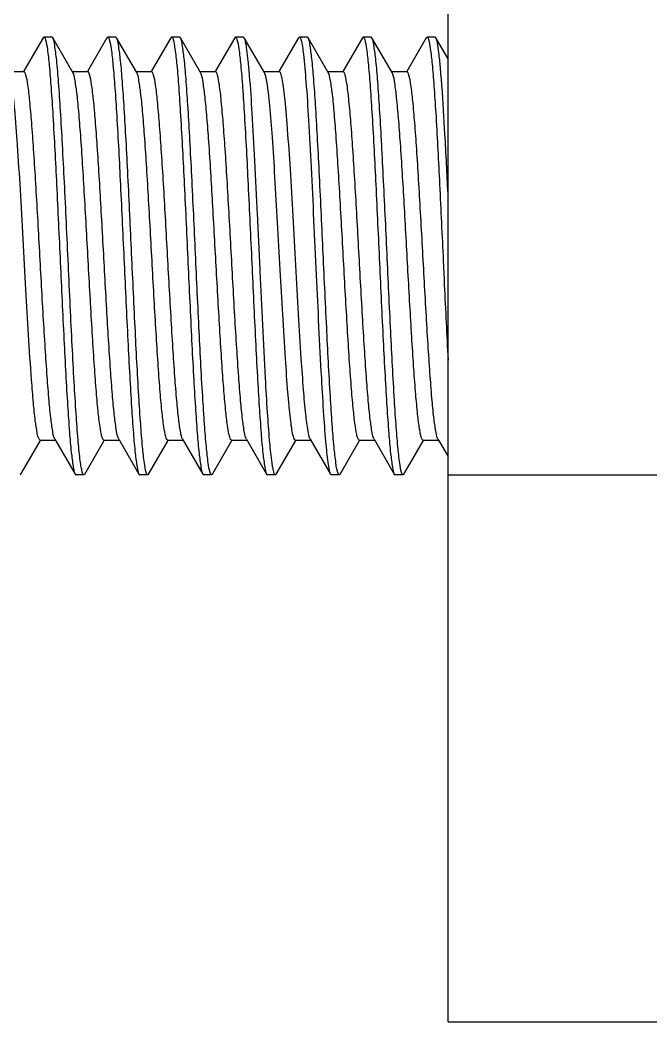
# Model space of a CAD drawing. Extents: x 27938 to 1507990, y 110129 to 923079.
# Drawn here: x 547514.1 to 547714.9, y 376820.7 to 377139.8 of the extents above; entities that cross this region are included whole.
import ezdxf

# ---------------------------------------------------------------- set-up
doc = ezdxf.new("R2010")
doc.units = 0
doc.header["$LTSCALE"] = 1000
doc.header["$MEASUREMENT"] = 0

msp = doc.modelspace()

# ---------------------------------------------------------------- linework, layer by layer
at = {"linetype": 'Continuous'}
for p, q in [((547650.33, 376820.71), (547650.33, 377276.4)), ((547521.42, 377134.12), (547515.19, 377123.37)), ((547521.42, 377134.12), (547521.68, 377134.34)), ((547524.22, 377134.34), (547521.68, 377134.34)), ((547524.22, 377134.34), (547521.68, 377134.34)), ((547521.68, 377134.34), (547521.71, 377134.34)), ((547524.48, 377134.12), (547524.22, 377134.34)), ((547530.9, 377123.04), (547524.48, 377134.12)), ((547541.74, 377134.12), (547535.52, 377123.37)), ((547541.74, 377134.12), (547542, 377134.34)), ((547544.54, 377134.34), (547542, 377134.34)), ((547544.54, 377134.34), (547542, 377134.34)), ((547542, 377134.34), (547542.04, 377134.34)), ((547544.8, 377134.12), (547544.54, 377134.34)), ((547551.22, 377123.04), (547544.8, 377134.12)), ((547562.07, 377134.12), (547555.84, 377123.37)), ((547562.07, 377134.12), (547562.33, 377134.34)), ((547564.87, 377134.34), (547562.33, 377134.34)), ((547564.87, 377134.34), (547562.33, 377134.34)), ((547562.33, 377134.34), (547562.37, 377134.34)), ((547565.13, 377134.12), (547564.87, 377134.34)), ((547571.55, 377123.04), (547565.13, 377134.12)), ((547582.4, 377134.12), (547576.17, 377123.37)), ((547582.4, 377134.12), (547582.66, 377134.34)), ((547585.2, 377134.34), (547582.66, 377134.34)), ((547585.2, 377134.34), (547582.66, 377134.34)), ((547582.66, 377134.34), (547582.7, 377134.34)), ((547585.46, 377134.12), (547585.2, 377134.34)), ((547591.88, 377123.04), (547585.46, 377134.12)), ((547602.73, 377134.12), (547596.5, 377123.37)), ((547602.73, 377134.12), (547602.99, 377134.34)), ((547605.53, 377134.34), (547602.99, 377134.34)), ((547605.53, 377134.34), (547602.99, 377134.34)), ((547602.99, 377134.34), (547603.03, 377134.34)), ((547605.79, 377134.12), (547605.53, 377134.34)), ((547612.21, 377123.04), (547605.79, 377134.12)), ((547623.06, 377134.12), (547616.83, 377123.37)), ((547623.06, 377134.12), (547623.32, 377134.34)), ((547625.86, 377134.34), (547623.32, 377134.34)), ((547625.86, 377134.34), (547623.32, 377134.34)), ((547623.32, 377134.34), (547623.35, 377134.34)), ((547626.12, 377134.12), (547625.86, 377134.34)), ((547632.54, 377123.04), (547626.12, 377134.12)), ((547643.38, 377134.12), (547637.16, 377123.37)), ((547643.38, 377134.12), (547643.64, 377134.34)), ((547646.18, 377134.34), (547643.64, 377134.34)), ((547646.18, 377134.34), (547643.64, 377134.34)), ((547643.64, 377134.34), (547643.68, 377134.34)), ((547646.44, 377134.12), (547646.18, 377134.34)), ((547650.33, 377127.42), (547646.44, 377134.12)), ((547515.3, 377123.31), (547510.41, 377123.31)), ((547535.63, 377123.31), (547530.74, 377123.31)), ((547555.96, 377123.31), (547551.07, 377123.31)), ((547576.29, 377123.31), (547571.4, 377123.31)), ((547571.75, 377122.6), (547571.55, 377123.04)), ((547596.62, 377123.31), (547591.73, 377123.31)), ((547616.94, 377123.31), (547612.05, 377123.31)), ((547637.27, 377123.31), (547632.38, 377123.31)), ((547648.73, 377064.57), (547648.76, 377063.84)), ((547514.31, 376995.18), (547520.54, 377005.92)), ((547520.42, 377005.99), (547520.12, 377006.25)), ((547520.42, 377005.99), (547525.31, 377005.99)), ((547525.16, 377006.25), (547531.58, 376995.18)), ((547534.64, 376995.18), (547540.87, 377005.92)), ((547540.75, 377005.99), (547545.64, 377005.99)), ((547545.49, 377006.25), (547551.91, 376995.18)), ((547554.97, 376995.18), (547561.19, 377005.92)), ((547561.08, 377005.99), (547565.97, 377005.99)), ((547565.82, 377006.25), (547572.24, 376995.18)), ((547575.3, 376995.18), (547581.52, 377005.92)), ((547581.41, 377005.99), (547586.3, 377005.99)), ((547586.14, 377006.25), (547592.56, 376995.18)), ((547595.62, 376995.18), (547601.85, 377005.92)), ((547601.74, 377005.99), (547606.63, 377005.99)), ((547606.47, 377006.25), (547612.89, 376995.18)), ((547615.95, 376995.18), (547622.18, 377005.92)), ((547622.06, 377005.99), (547626.95, 377005.99)), ((547626.8, 377006.25), (547633.22, 376995.18)), ((547636.28, 376995.18), (547642.51, 377005.92)), ((547642.39, 377005.99), (547647.28, 377005.99)), ((547647.13, 377006.25), (547647.28, 377005.99)), ((547647.28, 377005.99), (547650.33, 377000.73)), ((547514.31, 376995.18), (547514.05, 376994.95)), ((547531.53, 376995.26), (547531.58, 376995.18)), ((547531.58, 376995.18), (547531.69, 376995.03)), ((547534.38, 376994.95), (547531.84, 376994.95)), ((547534.64, 376995.18), (547534.38, 376994.95)), ((547551.91, 376995.18), (547552.17, 376994.95)), ((547554.71, 376994.95), (547552.17, 376994.95)), ((547554.71, 376994.95), (547552.17, 376994.95)), ((547554.71, 376994.95), (547554.67, 376994.96)), ((547554.97, 376995.18), (547554.71, 376994.95)), ((547572.24, 376995.18), (547572.5, 376994.95)), ((547575.04, 376994.95), (547572.5, 376994.95)), ((547575.04, 376994.95), (547572.5, 376994.95)), ((547575.04, 376994.95), (547575, 376994.96)), ((547575.3, 376995.18), (547575.04, 376994.95)), ((547592.56, 376995.18), (547592.82, 376994.95)), ((547595.36, 376994.95), (547592.82, 376994.95)), ((547595.36, 376994.95), (547592.82, 376994.95)), ((547595.62, 376995.18), (547595.36, 376994.95)), ((547612.89, 376995.18), (547613.15, 376994.95)), ((547615.69, 376994.95), (547613.15, 376994.95)), ((547615.69, 376994.95), (547613.15, 376994.95)), ((547615.69, 376994.95), (547615.65, 376994.96)), ((547615.95, 376995.18), (547615.69, 376994.95)), ((547633.22, 376995.18), (547633.48, 376994.95)), ((547636.02, 376994.95), (547633.48, 376994.95)), ((547636.02, 376994.95), (547633.48, 376994.95)), ((547636.02, 376994.95), (547635.98, 376994.96)), ((547636.28, 376995.18), (547636.02, 376994.95)), ((547650.33, 376994.95), (547720.02, 376994.95)), ((547650.33, 376820.71), (547720.02, 376820.71))]:
    msp.add_line(p, q, dxfattribs=at)
for points, knots in [([(547521.71, 377134.34), (547521.76, 377134.33), (547522.02, 377134.12), (547522.09, 377133.78), (547522.17, 377133.52)], [0, 0, 0, 0, 0.142412, 1, 1, 1, 1]), ([(547522.17, 377133.52), (547522.47, 377132.54), (547522.87, 377129.78), (547523.44, 377124.65), (547523.99, 377117.55), (547524.8, 377104.92), (547525.75, 377086.4), (547526.85, 377062.68), (547527.78, 377042.53), (547528.58, 377027.33), (547529.14, 377017.51), (547529.72, 377009.24), (547530.24, 377002.74), (547530.84, 376998.31), (547531.18, 376995.98), (547531.53, 376995.26)], [0, 0, 0, 0, 0.022323, 0.059966, 0.111809, 0.176196, 0.333935, 0.512859, 0.689876, 0.770433, 0.84213, 0.902644, 0.950025, 0.982776, 1, 1, 1, 1]), ([(547534.38, 376994.95), (547534.23, 376994.95), (547533.94, 376995.49), (547533.71, 376996.38), (547533.4, 376998.01), (547532.96, 377001.28), (547532.44, 377006.83), (547531.85, 377014.99), (547531.24, 377024.97), (547530.64, 377036.4), (547530.03, 377048.85), (547529.43, 377061.89), (547528.82, 377075.02), (547528.21, 377087.77), (547527.6, 377099.68), (547527.01, 377110.32), (547526.39, 377119.27), (547525.86, 377126.28), (547525.2, 377130.95), (547524.88, 377133.42), (547524.48, 377134.12)], [0, 0, 0, 0, 0.003179, 0.010349, 0.021865, 0.037693, 0.081777, 0.141086, 0.21349, 0.29637, 0.38671, 0.481216, 0.576446, 0.66894, 0.755331, 0.832471, 0.897559, 0.948248, 0.982744, 1, 1, 1, 1]), ([(547542.04, 377134.34), (547542.08, 377134.33), (547542.33, 377134.14), (547542.4, 377133.83), (547542.48, 377133.6)], [0, 0, 0, 0, 0.146004, 1, 1, 1, 1]), ([(547542.48, 377133.6), (547542.78, 377132.63), (547543.18, 377129.9), (547543.75, 377124.79), (547544.3, 377117.68), (547545.13, 377104.97), (547546.08, 377086.33), (547547.19, 377062.45), (547548.13, 377042.16), (547548.93, 377026.9), (547549.5, 377017.07), (547550.08, 377008.83), (547550.6, 377002.39), (547551.21, 376998.09), (547551.53, 376995.82), (547551.91, 376995.18)], [0, 0, 0, 0, 0.021904, 0.059356, 0.111234, 0.175859, 0.334521, 0.514585, 0.692487, 0.773246, 0.844913, 0.905138, 0.951952, 0.983857, 1, 1, 1, 1]), ([(547554.24, 376995.7), (547553.93, 376996.66), (547553.53, 376999.39), (547552.96, 377004.5), (547552.41, 377011.61), (547551.58, 377024.31), (547550.63, 377042.96), (547549.52, 377066.84), (547548.58, 377087.13), (547547.78, 377102.4), (547547.22, 377112.23), (547546.63, 377120.47), (547546.12, 377126.9), (547545.5, 377131.2), (547545.18, 377133.47), (547544.8, 377134.12)], [0, 0, 0, 0, 0.021888, 0.059328, 0.111196, 0.175814, 0.334474, 0.514547, 0.692462, 0.773228, 0.844902, 0.905131, 0.951948, 0.983856, 1, 1, 1, 1]), ([(547562.37, 377134.34), (547562.41, 377134.33), (547562.65, 377134.15), (547562.73, 377133.85), (547562.8, 377133.61)], [0, 0, 0, 0, 0.146788, 1, 1, 1, 1]), ([(547562.8, 377133.61), (547563.11, 377132.65), (547563.51, 377129.93), (547564.08, 377124.83), (547564.63, 377117.73), (547565.45, 377105.03), (547566.41, 377086.38), (547567.51, 377062.49), (547568.46, 377042.2), (547569.25, 377026.92), (547569.82, 377017.08), (547570.41, 377008.84), (547570.92, 377002.4), (547571.54, 376998.1), (547571.86, 376995.82), (547572.24, 376995.18)], [0, 0, 0, 0, 0.021788, 0.059148, 0.110955, 0.175533, 0.334174, 0.514296, 0.692285, 0.773094, 0.844811, 0.905077, 0.951921, 0.983848, 1, 1, 1, 1]), ([(547574.56, 376995.69), (547574.26, 376996.66), (547573.86, 376999.39), (547573.29, 377004.5), (547572.74, 377011.6), (547571.91, 377024.31), (547570.96, 377042.95), (547569.85, 377066.84), (547568.91, 377087.13), (547568.11, 377102.39), (547567.54, 377112.22), (547566.96, 377120.46), (547566.44, 377126.9), (547565.83, 377131.2), (547565.51, 377133.47), (547565.13, 377134.12)], [0, 0, 0, 0, 0.021877, 0.059311, 0.111175, 0.175792, 0.334445, 0.514524, 0.692444, 0.773209, 0.844887, 0.905122, 0.951945, 0.983855, 1, 1, 1, 1]), ([(547582.7, 377134.34), (547582.74, 377134.33), (547582.98, 377134.15), (547583.05, 377133.84), (547583.13, 377133.61)], [0, 0, 0, 0, 0.146706, 1, 1, 1, 1]), ([(547583.13, 377133.61), (547583.44, 377132.65), (547583.84, 377129.92), (547584.41, 377124.83), (547584.96, 377117.73), (547585.78, 377105.02), (547586.73, 377086.38), (547587.84, 377062.49), (547588.78, 377042.19), (547589.58, 377026.92), (547590.15, 377017.08), (547590.74, 377008.84), (547591.25, 377002.4), (547591.87, 376998.1), (547592.19, 376995.82), (547592.56, 376995.18)], [0, 0, 0, 0, 0.0218, 0.059172, 0.110989, 0.175574, 0.334211, 0.514328, 0.692305, 0.773106, 0.844818, 0.905082, 0.951925, 0.983849, 1, 1, 1, 1]), ([(547592.2, 377025.75), (547591.57, 377037.05), (547590.76, 377054.38), (547589.69, 377077.44), (547588.88, 377094.24), (547588.07, 377109.04), (547587.38, 377119.66), (547586.77, 377126.41), (547586.38, 377129.99), (547585.97, 377132.43), (547585.69, 377133.72), (547585.46, 377134.12)], [0, 0, 0, 0, 0.31261, 0.479025, 0.637331, 0.776893, 0.888349, 0.931124, 0.964281, 0.987309, 1, 1, 1, 1]), ([(547603.03, 377134.34), (547603.07, 377134.33), (547603.31, 377134.15), (547603.38, 377133.84), (547603.46, 377133.61)], [0, 0, 0, 0, 0.14666, 1, 1, 1, 1]), ([(547603.46, 377133.61), (547603.94, 377132.1), (547604.42, 377127.56), (547605.24, 377119), (547605.97, 377106.96), (547606.77, 377092.27), (547607.55, 377075.82), (547608.59, 377053.45), (547609.37, 377036.68), (547609.99, 377025.75)], [0, 0, 0, 0, 0.04411, 0.125541, 0.239358, 0.37843, 0.533993, 0.696234, 1, 1, 1, 1]), ([(547615.22, 376995.68), (547614.92, 376996.64), (547614.52, 376999.36), (547613.95, 377004.46), (547613.4, 377011.56), (547612.57, 377024.25), (547611.62, 377042.9), (547610.51, 377066.8), (547609.57, 377087.09), (547608.77, 377102.37), (547608.2, 377112.21), (547607.62, 377120.45), (547607.1, 377126.9), (547606.48, 377131.2), (547606.16, 377133.47), (547605.79, 377134.12)], [0, 0, 0, 0, 0.02177, 0.059115, 0.110912, 0.175482, 0.334119, 0.514249, 0.692251, 0.773068, 0.844793, 0.905066, 0.951916, 0.983846, 1, 1, 1, 1]), ([(547623.35, 377134.34), (547623.4, 377134.33), (547623.64, 377134.14), (547623.71, 377133.84), (547623.79, 377133.6)], [0, 0, 0, 0, 0.146034, 1, 1, 1, 1]), ([(547623.79, 377133.6), (547624.1, 377132.63), (547624.5, 377129.9), (547625.07, 377124.79), (547625.62, 377117.68), (547626.44, 377104.98), (547627.39, 377086.33), (547628.5, 377062.45), (547629.44, 377042.16), (547630.24, 377026.9), (547630.81, 377017.07), (547631.39, 377008.83), (547631.91, 377002.39), (547632.52, 376998.09), (547632.85, 376995.82), (547633.22, 376995.18)], [0, 0, 0, 0, 0.021899, 0.059349, 0.111223, 0.175847, 0.334508, 0.514576, 0.692482, 0.773242, 0.844912, 0.905137, 0.951951, 0.983857, 1, 1, 1, 1]), ([(547635.55, 376995.7), (547635.24, 376996.66), (547634.84, 376999.4), (547634.27, 377004.51), (547633.72, 377011.62), (547632.9, 377024.32), (547631.94, 377042.97), (547630.84, 377066.85), (547629.89, 377087.13), (547629.1, 377102.4), (547628.53, 377112.23), (547627.94, 377120.47), (547627.43, 377126.9), (547626.81, 377131.2), (547626.49, 377133.47), (547626.12, 377134.12)], [0, 0, 0, 0, 0.02191, 0.059368, 0.111249, 0.175876, 0.33454, 0.514602, 0.692499, 0.773255, 0.84492, 0.905142, 0.951954, 0.983858, 1, 1, 1, 1]), ([(547643.68, 377134.34), (547643.72, 377134.33), (547643.96, 377134.15), (547644.04, 377133.85), (547644.11, 377133.62)], [0, 0, 0, 0, 0.147008, 1, 1, 1, 1]), ([(547644.11, 377133.62), (547644.41, 377132.69), (547644.8, 377130.05), (547645.36, 377125.13), (547645.9, 377118.28), (547646.71, 377106), (547647.64, 377087.91), (547648.35, 377072.69), (547648.73, 377064.57)], [0, 0, 0, 0, 0.042374, 0.114709, 0.214932, 0.339935, 0.647912, 1, 1, 1, 1]), ([(547650.33, 377084.57), (547650.02, 377090.86), (547649.45, 377102.27), (547648.65, 377115.68), (547647.95, 377124.31), (547647.51, 377128.9), (547647.03, 377131.99), (547646.73, 377133.63), (547646.44, 377134.12)], [0, 0, 0, 0, 0.379459, 0.689334, 0.809279, 0.902185, 0.96608, 1, 1, 1, 1]), ([(547520.12, 377006.25), (547519.77, 377006.85), (547519.4, 377008.9), (547518.8, 377012.74), (547518.26, 377018.41), (547517.14, 377032.28), (547516.17, 377049.69), (547515.05, 377069.9), (547514.2, 377085.25), (547513.34, 377099.04), (547512.6, 377109.06), (547511.96, 377115.51), (547511.54, 377118.97), (547511.11, 377121.36), (547510.8, 377122.64), (547510.57, 377123.04)], [0, 0, 0, 0, 0.017852, 0.051664, 0.100534, 0.162875, 0.407985, 0.545976, 0.68048, 0.801297, 0.899285, 0.937334, 0.967097, 0.988058, 1, 1, 1, 1]), ([(547525.16, 377006.25), (547524.79, 377006.88), (547524.42, 377009.04), (547523.8, 377013.09), (547523.25, 377019.08), (547522.65, 377026.67), (547522.05, 377035.65), (547521.22, 377049.38), (547520.44, 377063.77), (547519.63, 377078.3), (547519.03, 377088.71), (547518.42, 377098.26), (547517.83, 377106.58), (547517.23, 377113.42), (547516.68, 377118.43), (547516.14, 377121.54), (547515.74, 377122.89), (547515.44, 377123.31), (547515.3, 377123.31)], [0, 0, 0, 0, 0.018628, 0.054185, 0.105638, 0.171201, 0.248536, 0.334866, 0.521871, 0.615806, 0.705504, 0.787737, 0.859546, 0.918359, 0.962097, 0.989304, 0.996544, 1, 1, 1, 1]), ([(547540.75, 377005.99), (547540.62, 377005.99), (547540.32, 377006.4), (547539.92, 377007.75), (547539.38, 377010.86), (547538.82, 377015.87), (547538.23, 377022.7), (547537.63, 377031.03), (547537.03, 377040.57), (547536.43, 377050.98), (547535.62, 377065.5), (547534.84, 377079.89), (547534.01, 377093.62), (547533.41, 377102.6), (547532.81, 377110.2), (547532.25, 377116.19), (547531.63, 377120.25), (547531.26, 377122.41), (547530.9, 377123.04)], [0, 0, 0, 0, 0.003455, 0.010692, 0.037889, 0.081612, 0.140406, 0.212191, 0.294399, 0.384075, 0.477989, 0.664972, 0.751304, 0.82865, 0.894235, 0.945722, 0.98132, 1, 1, 1, 1]), ([(547545.28, 377006.74), (547544.97, 377007.62), (547544.56, 377010.1), (547543.98, 377014.69), (547543.41, 377021.02), (547542.57, 377032.22), (547541.6, 377048.5), (547540.66, 377065.72), (547539.87, 377079.91), (547539.28, 377090.01), (547538.69, 377099.24), (547538.1, 377107.26), (547537.52, 377113.83), (547536.98, 377118.64), (547536.45, 377121.62), (547536.05, 377122.91), (547535.76, 377123.31), (547535.63, 377123.31)], [0, 0, 0, 0, 0.023905, 0.063882, 0.118695, 0.186499, 0.351414, 0.536115, 0.627999, 0.715327, 0.79509, 0.864539, 0.921297, 0.963445, 0.989649, 0.996636, 1, 1, 1, 1]), ([(547561.08, 377005.99), (547560.94, 377005.99), (547560.65, 377006.4), (547560.25, 377007.75), (547559.71, 377010.86), (547559.15, 377015.87), (547558.55, 377022.7), (547557.96, 377031.03), (547557.36, 377040.57), (547556.75, 377050.98), (547555.95, 377065.5), (547555.16, 377079.89), (547554.34, 377093.62), (547553.74, 377102.6), (547553.13, 377110.2), (547552.58, 377116.19), (547551.96, 377120.25), (547551.59, 377122.41), (547551.22, 377123.04)], [0, 0, 0, 0, 0.003456, 0.010693, 0.037891, 0.081614, 0.140408, 0.212193, 0.2944, 0.384075, 0.47799, 0.664974, 0.751306, 0.828653, 0.894237, 0.945723, 0.981321, 1, 1, 1, 1]), ([(547565.82, 377006.25), (547565.45, 377006.89), (547565.08, 377009.04), (547564.46, 377013.11), (547563.91, 377019.09), (547563.3, 377026.69), (547562.7, 377035.67), (547561.88, 377049.4), (547561.09, 377063.79), (547560.29, 377078.31), (547559.68, 377088.72), (547559.08, 377098.27), (547558.49, 377106.59), (547557.89, 377113.42), (547557.33, 377118.44), (547556.79, 377121.55), (547556.39, 377122.89), (547556.1, 377123.31), (547555.96, 377123.31)], [0, 0, 0, 0, 0.018679, 0.054277, 0.105763, 0.171347, 0.248694, 0.335027, 0.52201, 0.615925, 0.7056, 0.787807, 0.859592, 0.918386, 0.962109, 0.989307, 0.996544, 1, 1, 1, 1]), ([(547586.14, 377006.25), (547585.78, 377006.89), (547585.41, 377009.04), (547584.79, 377013.11), (547584.23, 377019.09), (547583.63, 377026.69), (547583.03, 377035.67), (547582.2, 377049.4), (547581.42, 377063.79), (547580.61, 377078.31), (547580.01, 377088.72), (547579.41, 377098.27), (547578.81, 377106.59), (547578.22, 377113.42), (547577.66, 377118.44), (547577.12, 377121.55), (547576.72, 377122.89), (547576.42, 377123.31), (547576.29, 377123.31)], [0, 0, 0, 0, 0.01868, 0.054279, 0.105765, 0.17135, 0.248696, 0.335029, 0.522011, 0.615925, 0.705601, 0.787809, 0.859595, 0.918388, 0.962111, 0.989308, 0.996545, 1, 1, 1, 1]), ([(547598.57, 377031.91), (547597.94, 377041.35), (547597.14, 377055.83), (547596.08, 377075.1), (547595.27, 377089.17), (547594.47, 377101.61), (547593.78, 377110.58), (547593.18, 377116.31), (547592.79, 377119.39), (547592.39, 377121.53), (547592.09, 377122.67), (547591.88, 377123.04)], [0, 0, 0, 0, 0.310342, 0.475677, 0.633257, 0.772654, 0.88467, 0.928035, 0.961992, 0.986043, 1, 1, 1, 1]), ([(547603.61, 377031.91), (547603.3, 377036.64), (547602.7, 377046.54), (547601.86, 377061.71), (547601.02, 377077.08), (547600.18, 377091.56), (547599.45, 377102.57), (547598.84, 377110.13), (547598.41, 377114.65), (547598, 377118.2), (547597.57, 377120.92), (547597.23, 377122.36), (547596.85, 377123.31), (547596.62, 377123.31)], [0, 0, 0, 0, 0.154792, 0.324211, 0.496022, 0.657766, 0.797744, 0.856333, 0.905865, 0.945463, 0.974462, 0.992476, 1, 1, 1, 1]), ([(547622.06, 377005.99), (547621.93, 377005.99), (547621.63, 377006.4), (547621.23, 377007.75), (547620.69, 377010.86), (547620.14, 377015.87), (547619.54, 377022.7), (547618.94, 377031.03), (547618.34, 377040.57), (547617.74, 377050.98), (547616.93, 377065.5), (547616.15, 377079.89), (547615.32, 377093.62), (547614.72, 377102.6), (547614.12, 377110.2), (547613.57, 377116.19), (547612.94, 377120.25), (547612.58, 377122.41), (547612.21, 377123.04)], [0, 0, 0, 0, 0.003456, 0.010693, 0.037891, 0.081614, 0.140408, 0.212193, 0.2944, 0.384075, 0.47799, 0.664973, 0.751306, 0.828653, 0.894237, 0.945723, 0.981321, 1, 1, 1, 1]), ([(547626.8, 377006.25), (547626.43, 377006.89), (547626.06, 377009.04), (547625.44, 377013.11), (547624.89, 377019.09), (547624.28, 377026.69), (547623.69, 377035.67), (547622.86, 377049.4), (547622.08, 377063.79), (547621.27, 377078.31), (547620.67, 377088.72), (547620.06, 377098.27), (547619.47, 377106.59), (547618.87, 377113.42), (547618.32, 377118.44), (547617.78, 377121.55), (547617.38, 377122.89), (547617.08, 377123.31), (547616.94, 377123.31)], [0, 0, 0, 0, 0.018679, 0.054277, 0.105763, 0.171347, 0.248694, 0.335026, 0.52201, 0.615925, 0.7056, 0.787807, 0.859592, 0.918386, 0.962109, 0.989307, 0.996544, 1, 1, 1, 1]), ([(547647.13, 377006.25), (547646.76, 377006.89), (547646.39, 377009.04), (547645.77, 377013.11), (547645.22, 377019.09), (547644.61, 377026.69), (547644.02, 377035.67), (547643.19, 377049.4), (547642.4, 377063.79), (547641.6, 377078.31), (547640.99, 377088.72), (547640.39, 377098.27), (547639.8, 377106.59), (547639.2, 377113.42), (547638.65, 377118.44), (547638.1, 377121.55), (547637.7, 377122.89), (547637.41, 377123.31), (547637.27, 377123.31)], [0, 0, 0, 0, 0.018679, 0.054278, 0.105765, 0.17135, 0.248696, 0.335028, 0.522011, 0.615925, 0.705601, 0.787809, 0.859594, 0.918388, 0.962111, 0.989308, 0.996544, 1, 1, 1, 1]), ([(547581.41, 377005.99), (547581.28, 377005.99), (547580.98, 377006.38), (547580.59, 377007.68), (547580.06, 377010.67), (547579.52, 377015.49), (547578.93, 377022.08), (547578.35, 377030.12), (547577.76, 377039.36), (547577.17, 377049.48), (547576.37, 377063.7), (547575.43, 377080.93), (547574.46, 377097.22), (547573.62, 377108.4), (547573.05, 377114.71), (547572.47, 377119.27), (547572.06, 377121.73), (547571.75, 377122.6)], [0, 0, 0, 0, 0.00337, 0.010373, 0.036639, 0.078887, 0.135774, 0.205372, 0.28529, 0.372768, 0.464782, 0.64963, 0.814469, 0.882133, 0.936734, 0.976432, 1, 1, 1, 1]), ([(547642.39, 377005.99), (547642.26, 377005.99), (547641.97, 377006.38), (547641.58, 377007.67), (547641.05, 377010.63), (547640.51, 377015.43), (547639.92, 377021.97), (547639.34, 377029.96), (547638.76, 377039.16), (547638.17, 377049.23), (547637.38, 377063.39), (547636.44, 377080.59), (547635.47, 377096.86), (547634.63, 377108.08), (547634.06, 377114.44), (547633.49, 377119.08), (547633.07, 377121.59), (547632.77, 377122.5)], [0, 0, 0, 0, 0.003356, 0.010319, 0.036431, 0.078432, 0.135001, 0.204233, 0.283766, 0.370875, 0.462568, 0.647052, 0.812078, 0.880087, 0.935211, 0.975599, 1, 1, 1, 1]), ([(547648.76, 377063.84), (547648.89, 377061.04), (547649.39, 377050.26), (547649.91, 377039.49), (547650.33, 377031.51)], [0, 0, 0, 0, 0.259922, 1, 1, 1, 1]), ([(547601.74, 377005.99), (547601.54, 377005.99), (547601.18, 377006.74), (547600.88, 377007.95), (547600.48, 377010.18), (547600.11, 377013.12), (547599.72, 377016.86), (547599.17, 377023.2), (547598.81, 377028.3), (547598.57, 377031.91)], [0, 0, 0, 0, 0.022487, 0.074555, 0.158145, 0.272549, 0.416177, 0.587029, 1, 1, 1, 1]), ([(547606.47, 377006.25), (547606.01, 377007.04), (547605.63, 377009.81), (547604.89, 377015.02), (547604.26, 377022.73), (547603.83, 377028.62), (547603.61, 377031.91)], [0, 0, 0, 0, 0.10579, 0.314513, 0.617347, 1, 1, 1, 1]), ([(547594.84, 376995.86), (547594.49, 376997.06), (547594.05, 377000.45), (547593.41, 377006.77), (547592.8, 377015.51), (547592.4, 377022.11), (547592.2, 377025.75)], [0, 0, 0, 0, 0.125282, 0.339928, 0.635519, 1, 1, 1, 1]), ([(547609.99, 377025.75), (547610.21, 377021.78), (547610.62, 377014.69), (547611.32, 377005.5), (547611.89, 376999.6), (547612.45, 376996.52), (547612.7, 376995.5), (547612.89, 376995.18)], [0, 0, 0, 0, 0.387702, 0.692616, 0.899746, 0.963455, 1, 1, 1, 1]), ([(547554.67, 376994.96), (547554.63, 376994.97), (547554.39, 376995.15), (547554.31, 376995.46), (547554.24, 376995.7)], [0, 0, 0, 0, 0.146111, 1, 1, 1, 1]), ([(547575, 376994.96), (547574.96, 376994.97), (547574.71, 376995.15), (547574.64, 376995.46), (547574.56, 376995.69)], [0, 0, 0, 0, 0.146175, 1, 1, 1, 1]), ([(547595.36, 376994.95), (547595.32, 376994.95), (547594.98, 376995.15), (547594.93, 376995.56), (547594.84, 376995.86)], [0, 0, 0, 0, 0.132072, 1, 1, 1, 1]), ([(547615.65, 376994.96), (547615.61, 376994.97), (547615.37, 376995.15), (547615.3, 376995.45), (547615.22, 376995.68)], [0, 0, 0, 0, 0.146912, 1, 1, 1, 1]), ([(547635.98, 376994.96), (547635.94, 376994.97), (547635.7, 376995.15), (547635.62, 376995.46), (547635.55, 376995.7)], [0, 0, 0, 0, 0.145963, 1, 1, 1, 1]), ([(547531.69, 376995.03), (547531.71, 376995.01), (547531.75, 376994.97), (547531.81, 376994.95), (547531.84, 376994.95)], [0, 0, 0, 0, 0.549477, 1, 1, 1, 1])]:
    msp.add_open_spline(points, degree=3, knots=knots, dxfattribs=at)
for points in [[(547632.77, 377122.5), (547632.7, 377122.68), (547632.63, 377122.87), (547632.54, 377123.04)], [(547545.49, 377006.25), (547545.4, 377006.4), (547545.34, 377006.57), (547545.28, 377006.74)]]:
    msp.add_open_spline(points, degree=3, dxfattribs=at)

doc.saveas('drawing.dxf')
